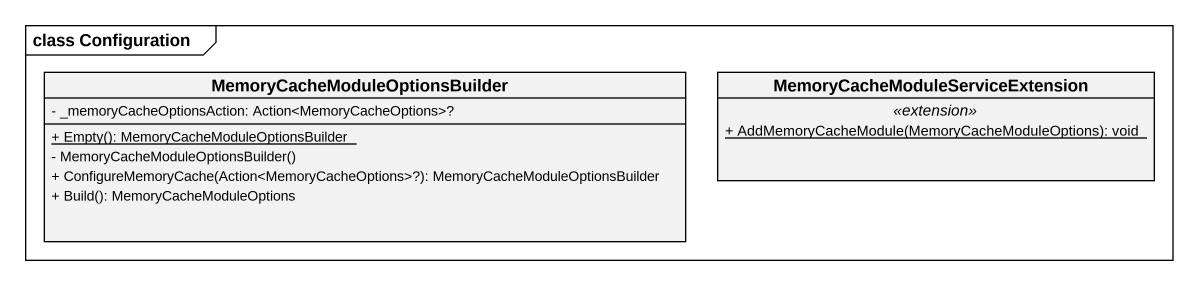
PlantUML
@startuml
mainframe class Configuration
hide circle
hide empty members
skinparam classAttributeIconSize 0
class "MemoryCacheModuleOptionsBuilder" as MemoryCacheModuleOptionsBuil {
  - _memoryCacheOptionsAction: Action<MemoryCacheOptions>?
  {static} + Empty(): MemoryCacheModuleOptionsBuilder
  - MemoryCacheModuleOptionsBuilder()
  + ConfigureMemoryCache(Action<MemoryCacheOptions>?): MemoryCacheModuleOptionsBuilder
  + Build(): MemoryCacheModuleOptions
}
class "MemoryCacheModuleServiceExtension" as MemoryCacheModuleServiceExte {
  .. <<extension>> ..
  {static} + AddMemoryCacheModule(MemoryCacheModuleOptions): void
}
@enduml
